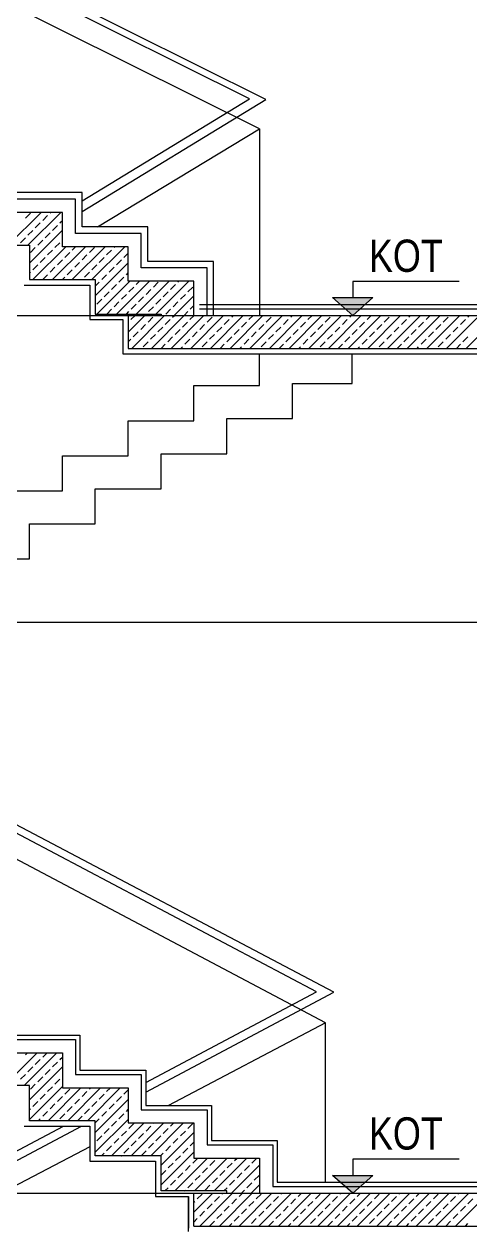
# Model space of a CAD drawing. Header units: millimetres. Extents: x 43168.9 to 43194.6, y -25545.1 to -25543.4.
# Drawn here: x 43181.5086 to 43181.59, y -25544.5933 to -25544.3735 of the extents above; entities that cross this region are included whole.
import ezdxf
from ezdxf.enums import TextEntityAlignment as Align

# ---------------------------------------------------------------- set-up
doc = ezdxf.new("R2010")
doc.units = ezdxf.units.MM
doc.header["$LTSCALE"] = 200
doc.linetypes.add('kesit_$0$HIDDEN2', pattern=[0.1875, 0.125, -0.0625])
for name, color, linetype in [('gor-4_sgh', 17, 'Continuous'), ('kaplama-gnl_sgh', 30, 'Continuous'), ('kesit_$0$gor-2_sgh', 161, 'Continuous'), ('kesit_$0$izd-alt_sgh', 8, 'kesit_$0$HIDDEN2'), ('kesit_$0$metal-mal._sgh', 122, 'Continuous'), ('kolon-b.a_sgh', 6, 'Continuous'), ('siva_sgh', 145, 'Continuous'), ('tarama-betonarme_sgh', 223, 'Continuous')]:
    doc.layers.add(name, color=color, linetype=linetype)
doc.styles.add('kesit_$0$text2', font='arial.ttf')

msp = doc.modelspace()

# ---------------------------------------------------------------- hatches: boundary and pattern name
for points in [[(43181.57231, -25544.42332), (43181.56496, -25544.42332), (43181.56864, -25544.42656)], [(43181.57231, -25544.58332), (43181.56496, -25544.58332), (43181.56864, -25544.58656)]]:
    msp.add_hatch(color=256).paths.add_polyline_path(points)

# ---------------------------------------------------------------- linework, layer by layer
at = {"color": 0, "linetype": 'ByBlock'}
for p, q in [((43181.58804, -25544.42038), (43181.56864, -25544.42038)), ((43181.56864, -25544.42038), (43181.56864, -25544.42332)), ((43181.58804, -25544.58038), (43181.56864, -25544.58038)), ((43181.56864, -25544.58038), (43181.56864, -25544.58332))]:
    msp.add_line(p, q, dxfattribs=at)
for p, q in [((43181.56496, -25544.42332), (43181.57231, -25544.42332)), ((43181.56864, -25544.42656), (43181.56496, -25544.42332)), ((43181.57231, -25544.42332), (43181.56864, -25544.42656)), ((43181.56496, -25544.58332), (43181.57231, -25544.58332)), ((43181.56864, -25544.58656), (43181.56496, -25544.58332)), ((43181.57231, -25544.58332), (43181.56864, -25544.58656))]:
    msp.add_line(p, q)
at = {"layer": 'gor-4_sgh'}
for p, q in [((43181.56852, -25544.43896), (43181.56852, -25544.43356)), ((43181.55764, -25544.44536), (43181.55764, -25544.43896)), ((43181.55764, -25544.43896), (43181.56852, -25544.43896)), ((43181.54564, -25544.45176), (43181.54564, -25544.44536)), ((43181.54564, -25544.44536), (43181.55764, -25544.44536)), ((43181.53364, -25544.45816), (43181.53364, -25544.45176)), ((43181.53364, -25544.45176), (43181.54564, -25544.45176)), ((43181.52164, -25544.46456), (43181.52164, -25544.45816)), ((43181.52164, -25544.45816), (43181.53364, -25544.45816)), ((43181.50964, -25544.47096), (43181.50964, -25544.46456)), ((43181.50964, -25544.46456), (43181.52164, -25544.46456)), ((43181.49764, -25544.47096), (43181.50964, -25544.47096))]:
    msp.add_line(p, q, dxfattribs=at)
at = {"layer": 'kaplama-gnl_sgh'}
for p, q in [((43181.51924, -25544.40417), (43181.50724, -25544.40417)), ((43181.51924, -25544.41043), (43181.51924, -25544.40417)), ((43181.51804, -25544.40537), (43181.50604, -25544.40537)), ((43181.51804, -25544.41163), (43181.51804, -25544.40537)), ((43181.53124, -25544.41043), (43181.51924, -25544.41043)), ((43181.53124, -25544.4167), (43181.53124, -25544.41043)), ((43181.53004, -25544.41163), (43181.51804, -25544.41163)), ((43181.53004, -25544.4179), (43181.53004, -25544.41163)), ((43181.54204, -25544.4179), (43181.53004, -25544.4179)), ((43181.54324, -25544.4167), (43181.53124, -25544.4167)), ((43181.54204, -25544.42656), (43181.54204, -25544.4179)), ((43181.54324, -25544.42656), (43181.54324, -25544.4167)), ((43181.54064, -25544.42456), (43181.63364, -25544.42456)), ((43181.54064, -25544.42536), (43181.63364, -25544.42536)), ((43181.50604, -25544.55856), (43181.51804, -25544.55856)), ((43181.50684, -25544.55776), (43181.51884, -25544.55776)), ((43181.51804, -25544.55856), (43181.51804, -25544.56496)), ((43181.51884, -25544.55776), (43181.51884, -25544.56416)), ((43181.51804, -25544.56496), (43181.53004, -25544.56496)), ((43181.51884, -25544.56416), (43181.53084, -25544.56416)), ((43181.53004, -25544.56496), (43181.53004, -25544.57136)), ((43181.53084, -25544.56416), (43181.53084, -25544.57056)), ((43181.53004, -25544.57136), (43181.54204, -25544.57136)), ((43181.53084, -25544.57056), (43181.54284, -25544.57056)), ((43181.54204, -25544.57136), (43181.54204, -25544.57776)), ((43181.54284, -25544.57056), (43181.54284, -25544.57696)), ((43181.54204, -25544.57776), (43181.55404, -25544.57776)), ((43181.54284, -25544.57696), (43181.55484, -25544.57696)), ((43181.55404, -25544.57776), (43181.55404, -25544.58536)), ((43181.55484, -25544.57696), (43181.55484, -25544.58456)), ((43181.55484, -25544.58456), (43181.63364, -25544.58456)), ((43181.55404, -25544.58536), (43181.63364, -25544.58536))]:
    msp.add_line(p, q, dxfattribs=at)
at = {"layer": 'kesit_$0$gor-2_sgh'}
for p, q in [((43181.55163, -25544.39256), (43181.43705, -25544.33553)), ((43181.56364, -25544.55551), (43181.42964, -25544.48464)), ((43181.56364, -25544.55551), (43181.53499, -25544.57056)), ((43181.56364, -25544.58456), (43181.56364, -25544.55551)), ((43181.52064, -25544.57809), (43181.43364, -25544.62378))]:
    msp.add_line(p, q, dxfattribs=at)
at = {"layer": 'kesit_$0$izd-alt_sgh'}
for p, q in [((43180.86662, -25544.42656), (43182.76331, -25544.42656)), ((43181.55164, -25544.43936), (43181.55164, -25544.43356)), ((43181.53964, -25544.44576), (43181.53964, -25544.43936)), ((43181.53964, -25544.43936), (43181.55164, -25544.43936)), ((43181.52764, -25544.45216), (43181.52764, -25544.44576)), ((43181.52764, -25544.44576), (43181.53964, -25544.44576)), ((43181.51564, -25544.45856), (43181.51564, -25544.45216)), ((43181.51564, -25544.45216), (43181.52764, -25544.45216)), ((43181.50364, -25544.45856), (43181.51564, -25544.45856)), ((43183.17306, -25544.48256), (43180.86306, -25544.48256)), ((43181.05362, -25544.58656), (43183.01231, -25544.58656))]:
    msp.add_line(p, q, dxfattribs=at)
at = {"layer": 'kesit_$0$metal-mal._sgh'}
for p, q in [((43181.54978, -25544.38707), (43181.43534, -25544.33011)), ((43181.5528, -25544.3872), (43181.43847, -25544.3303)), ((43181.51924, -25544.40566), (43181.54978, -25544.38707)), ((43181.51924, -25544.40761), (43181.5528, -25544.3872)), ((43181.56202, -25544.54989), (43181.43161, -25544.48104)), ((43181.56517, -25544.54995), (43181.43321, -25544.48041)), ((43181.53084, -25544.56641), (43181.56202, -25544.54989)), ((43181.53084, -25544.56815), (43181.56517, -25544.54995)), ((43181.43162, -25544.61898), (43181.51584, -25544.57436)), ((43181.43322, -25544.61989), (43181.51912, -25544.57436))]:
    msp.add_line(p, q, dxfattribs=at)
at = {"layer": 'kolon-b.a_sgh'}
for p, q in [((43181.51564, -25544.40777), (43181.50364, -25544.40777)), ((43181.51564, -25544.41403), (43181.51564, -25544.40777)), ((43181.49764, -25544.41377), (43181.50964, -25544.41377)), ((43181.50964, -25544.41377), (43181.50964, -25544.42003)), ((43181.52764, -25544.41403), (43181.51564, -25544.41403)), ((43181.52764, -25544.4203), (43181.52764, -25544.41403)), ((43181.50964, -25544.42003), (43181.52164, -25544.42003)), ((43181.52164, -25544.42003), (43181.52164, -25544.4263)), ((43181.53964, -25544.4203), (43181.52764, -25544.4203)), ((43181.53964, -25544.42656), (43181.53964, -25544.4203)), ((43181.52164, -25544.4263), (43181.53364, -25544.4263)), ((43181.52764, -25544.42656), (43181.73764, -25544.42656)), ((43181.52764, -25544.42656), (43181.73764, -25544.42656)), ((43181.52764, -25544.42656), (43181.52764, -25544.43256)), ((43181.53364, -25544.4263), (43181.53364, -25544.42656)), ((43181.52764, -25544.43256), (43181.73764, -25544.43256)), ((43181.50364, -25544.56096), (43181.51564, -25544.56096)), ((43181.51564, -25544.56096), (43181.51564, -25544.56736)), ((43181.50964, -25544.56696), (43181.49764, -25544.56696)), ((43181.50964, -25544.57336), (43181.50964, -25544.56696)), ((43181.51564, -25544.56736), (43181.52764, -25544.56736)), ((43181.52764, -25544.56736), (43181.52764, -25544.57376)), ((43181.52164, -25544.57336), (43181.50964, -25544.57336)), ((43181.52164, -25544.57976), (43181.52164, -25544.57336)), ((43181.52764, -25544.57376), (43181.53964, -25544.57376)), ((43181.53964, -25544.57376), (43181.53964, -25544.58016)), ((43181.53364, -25544.57976), (43181.52164, -25544.57976)), ((43181.53364, -25544.58616), (43181.53364, -25544.57976)), ((43181.53964, -25544.58016), (43181.55164, -25544.58016)), ((43181.55164, -25544.58016), (43181.55164, -25544.58656)), ((43181.54564, -25544.58616), (43181.53364, -25544.58616)), ((43181.53964, -25544.58656), (43181.73764, -25544.58656)), ((43181.53964, -25544.59256), (43181.53964, -25544.58656)), ((43181.54564, -25544.58656), (43181.54564, -25544.58616)), ((43181.53964, -25544.59256), (43181.73764, -25544.59256))]:
    msp.add_line(p, q, dxfattribs=at)
at = {"layer": 'siva_sgh'}
for p, q in [((43181.52202, -25544.41043), (43181.55163, -25544.39256)), ((43181.55163, -25544.39256), (43181.55163, -25544.42656)), ((43181.50864, -25544.42103), (43181.52064, -25544.42103)), ((43181.52064, -25544.42103), (43181.52064, -25544.4273)), ((43181.52064, -25544.4273), (43181.52664, -25544.4273)), ((43181.52664, -25544.4273), (43181.52664, -25544.43356)), ((43181.52664, -25544.43356), (43181.63264, -25544.43356)), ((43181.50864, -25544.57436), (43181.52064, -25544.57436)), ((43181.52064, -25544.57436), (43181.52064, -25544.58076)), ((43181.52064, -25544.58076), (43181.53264, -25544.58076)), ((43181.53264, -25544.58076), (43181.53264, -25544.58716)), ((43181.53264, -25544.58716), (43181.53864, -25544.58716)), ((43181.53864, -25544.58716), (43181.53864, -25544.59296)), ((43181.53864, -25544.59356), (43181.53864, -25544.58716))]:
    msp.add_line(p, q, dxfattribs=at)
at = {"layer": 'tarama-betonarme_sgh'}
for p, q in [((43181.50573, -25544.41377), (43181.51173, -25544.40777)), ((43181.5089, -25544.40881), (43181.50979, -25544.40791)), ((43181.50932, -25544.41377), (43181.51532, -25544.40777)), ((43181.51204, -25544.40926), (43181.51294, -25544.40836)), ((43181.51339, -25544.40791), (43181.51352, -25544.40777)), ((43181.51518, -25544.4097), (43181.51564, -25544.40925)), ((43181.50934, -25544.41195), (43181.51024, -25544.41105)), ((43181.50964, -25544.41704), (43181.51564, -25544.41104)), ((43181.51069, -25544.4106), (43181.51159, -25544.4097)), ((43181.51383, -25544.41105), (43181.51473, -25544.41015)), ((43181.508, -25544.4133), (43181.5089, -25544.4124)), ((43181.51114, -25544.41375), (43181.51204, -25544.41285)), ((43181.51249, -25544.4124), (43181.51339, -25544.4115)), ((43181.51428, -25544.41419), (43181.51518, -25544.4133)), ((43181.51563, -25544.41285), (43181.51564, -25544.41284)), ((43181.50979, -25544.41509), (43181.51069, -25544.41419)), ((43181.51024, -25544.42003), (43181.51624, -25544.41403)), ((43181.51294, -25544.41554), (43181.51383, -25544.41464)), ((43181.51383, -25544.42003), (43181.51983, -25544.41403)), ((43181.51608, -25544.41599), (43181.51698, -25544.41509)), ((43181.51743, -25544.42003), (43181.52343, -25544.41403)), ((43181.51743, -25544.41464), (43181.51804, -25544.41403)), ((43181.51922, -25544.41644), (43181.52012, -25544.41554)), ((43181.52057, -25544.41509), (43181.52147, -25544.41419)), ((43181.52102, -25544.42003), (43181.52702, -25544.41403)), ((43181.52371, -25544.41554), (43181.52461, -25544.41464)), ((43181.52506, -25544.41419), (43181.52522, -25544.41403)), ((43181.52686, -25544.41599), (43181.52764, -25544.41521)), ((43181.51024, -25544.41824), (43181.51114, -25544.41734)), ((43181.51159, -25544.41689), (43181.51249, -25544.41599)), ((43181.51339, -25544.41868), (43181.51428, -25544.41779)), ((43181.51473, -25544.41734), (43181.51563, -25544.41644)), ((43181.51788, -25544.41779), (43181.51877, -25544.41689)), ((43181.52102, -25544.41824), (43181.52192, -25544.41734)), ((43181.52164, -25544.423), (43181.52764, -25544.417)), ((43181.52237, -25544.41689), (43181.52326, -25544.41599)), ((43181.52416, -25544.41868), (43181.52506, -25544.41779)), ((43181.52551, -25544.41734), (43181.52641, -25544.41644)), ((43181.50964, -25544.41884), (43181.50979, -25544.41868)), ((43181.51204, -25544.42003), (43181.51294, -25544.41913)), ((43181.51563, -25544.42003), (43181.51608, -25544.41958)), ((43181.51653, -25544.41913), (43181.51743, -25544.41824)), ((43181.51922, -25544.42003), (43181.51922, -25544.42003)), ((43181.51967, -25544.41958), (43181.52057, -25544.41868)), ((43181.52282, -25544.42003), (43181.52371, -25544.41913)), ((43181.52596, -25544.42048), (43181.52686, -25544.41958)), ((43181.52731, -25544.41913), (43181.52764, -25544.4188)), ((43181.52164, -25544.42121), (43181.52237, -25544.42048)), ((43181.52194, -25544.4263), (43181.52794, -25544.4203)), ((43181.52326, -25544.42317), (43181.52416, -25544.42228)), ((43181.52461, -25544.42183), (43181.52551, -25544.42093)), ((43181.52553, -25544.4263), (43181.53153, -25544.4203)), ((43181.52775, -25544.42228), (43181.52865, -25544.42138)), ((43181.5291, -25544.42093), (43181.52973, -25544.4203)), ((43181.52912, -25544.4263), (43181.53512, -25544.4203)), ((43181.5309, -25544.42273), (43181.5318, -25544.42183)), ((43181.53224, -25544.42138), (43181.53314, -25544.42048)), ((43181.53272, -25544.4263), (43181.53872, -25544.4203)), ((43181.53404, -25544.42317), (43181.53494, -25544.42228)), ((43181.53539, -25544.42183), (43181.53629, -25544.42093)), ((43181.53673, -25544.42048), (43181.53692, -25544.4203)), ((43181.53853, -25544.42228), (43181.53943, -25544.42138)), ((43181.52192, -25544.42452), (43181.52282, -25544.42362)), ((43181.52506, -25544.42497), (43181.52596, -25544.42407)), ((43181.52641, -25544.42362), (43181.52731, -25544.42273)), ((43181.5282, -25544.42542), (43181.5291, -25544.42452)), ((43181.52955, -25544.42407), (43181.53045, -25544.42317)), ((43181.53269, -25544.42452), (43181.53359, -25544.42362)), ((43181.53584, -25544.42497), (43181.53673, -25544.42407)), ((43181.53604, -25544.42656), (43181.53964, -25544.42297)), ((43181.53718, -25544.42362), (43181.53808, -25544.42273)), ((43181.52373, -25544.4263), (43181.52461, -25544.42542)), ((43181.52733, -25544.4263), (43181.52775, -25544.42587)), ((43181.52764, -25544.42961), (43181.53069, -25544.42656)), ((43181.52813, -25544.42732), (43181.52889, -25544.42656)), ((43181.52828, -25544.43256), (43181.53428, -25544.42656)), ((43181.53127, -25544.42777), (43181.53217, -25544.42687)), ((43181.53135, -25544.42587), (43181.53224, -25544.42497)), ((43181.53187, -25544.43256), (43181.53787, -25544.42656)), ((43181.53449, -25544.42632), (43181.53539, -25544.42542)), ((43181.53546, -25544.43256), (43181.54146, -25544.42656)), ((43181.53576, -25544.42687), (43181.53608, -25544.42656)), ((43181.53784, -25544.42656), (43181.53853, -25544.42587)), ((43181.53891, -25544.42732), (43181.53967, -25544.42656)), ((43181.53898, -25544.42542), (43181.53964, -25544.42476)), ((43181.53906, -25544.43256), (43181.54506, -25544.42656)), ((43181.53964, -25544.42656), (43181.53964, -25544.42656)), ((43181.54205, -25544.42777), (43181.54295, -25544.42687)), ((43181.54265, -25544.43256), (43181.54865, -25544.42656)), ((43181.54624, -25544.43256), (43181.55224, -25544.42656)), ((43181.54654, -25544.42687), (43181.54685, -25544.42656)), ((43181.54968, -25544.42732), (43181.55044, -25544.42656)), ((43181.54983, -25544.43256), (43181.55583, -25544.42656)), ((43181.55283, -25544.42777), (43181.55372, -25544.42687)), ((43181.55342, -25544.43256), (43181.55942, -25544.42656)), ((43181.55702, -25544.43256), (43181.56302, -25544.42656)), ((43181.55732, -25544.42687), (43181.55763, -25544.42656)), ((43181.56046, -25544.42732), (43181.56122, -25544.42656)), ((43181.56061, -25544.43256), (43181.56661, -25544.42656)), ((43181.5636, -25544.42777), (43181.5645, -25544.42687)), ((43181.5642, -25544.43256), (43181.5702, -25544.42656)), ((43181.56779, -25544.43256), (43181.57379, -25544.42656)), ((43181.56809, -25544.42687), (43181.5684, -25544.42656)), ((43181.57124, -25544.42732), (43181.572, -25544.42656)), ((43181.57138, -25544.43256), (43181.57738, -25544.42656)), ((43181.57438, -25544.42777), (43181.57528, -25544.42687)), ((43181.57498, -25544.43256), (43181.58098, -25544.42656)), ((43181.57857, -25544.43256), (43181.58457, -25544.42656)), ((43181.57887, -25544.42687), (43181.57918, -25544.42656)), ((43181.58201, -25544.42732), (43181.58277, -25544.42656)), ((43181.58216, -25544.43256), (43181.58816, -25544.42656)), ((43181.58516, -25544.42777), (43181.58605, -25544.42687)), ((43181.58575, -25544.43256), (43181.59175, -25544.42656)), ((43181.58935, -25544.43256), (43181.59535, -25544.42656)), ((43181.58965, -25544.42687), (43181.58996, -25544.42656)), ((43181.52764, -25544.42781), (43181.52768, -25544.42777)), ((43181.52993, -25544.42912), (43181.53082, -25544.42822)), ((43181.53307, -25544.42957), (43181.53397, -25544.42867)), ((43181.53442, -25544.42822), (43181.53531, -25544.42732)), ((43181.53756, -25544.42867), (43181.53846, -25544.42777)), ((43181.5407, -25544.42912), (43181.5416, -25544.42822)), ((43181.54385, -25544.42957), (43181.54474, -25544.42867)), ((43181.54519, -25544.42822), (43181.54609, -25544.42732)), ((43181.54834, -25544.42867), (43181.54923, -25544.42777)), ((43181.55148, -25544.42912), (43181.55238, -25544.42822)), ((43181.55462, -25544.42957), (43181.55552, -25544.42867)), ((43181.55597, -25544.42822), (43181.55687, -25544.42732)), ((43181.55911, -25544.42867), (43181.56001, -25544.42777)), ((43181.56226, -25544.42912), (43181.56315, -25544.42822)), ((43181.5654, -25544.42957), (43181.5663, -25544.42867)), ((43181.56675, -25544.42822), (43181.56764, -25544.42732)), ((43181.56989, -25544.42867), (43181.57079, -25544.42777)), ((43181.57303, -25544.42912), (43181.57393, -25544.42822)), ((43181.57617, -25544.42957), (43181.57707, -25544.42867)), ((43181.57752, -25544.42822), (43181.57842, -25544.42732)), ((43181.58067, -25544.42867), (43181.58156, -25544.42777)), ((43181.58381, -25544.42912), (43181.58471, -25544.42822)), ((43181.58695, -25544.42957), (43181.58785, -25544.42867)), ((43181.5883, -25544.42822), (43181.5892, -25544.42732)), ((43181.52764, -25544.4314), (43181.52813, -25544.43091)), ((43181.52858, -25544.43046), (43181.52948, -25544.42957)), ((43181.53172, -25544.43091), (43181.53262, -25544.43001)), ((43181.53487, -25544.43136), (43181.53576, -25544.43046)), ((43181.53621, -25544.43001), (43181.53711, -25544.42912)), ((43181.53801, -25544.43181), (43181.53891, -25544.43091)), ((43181.53936, -25544.43046), (43181.54025, -25544.42957)), ((43181.5425, -25544.43091), (43181.5434, -25544.43001)), ((43181.54564, -25544.43136), (43181.54654, -25544.43046)), ((43181.54699, -25544.43001), (43181.54789, -25544.42912)), ((43181.54879, -25544.43181), (43181.54968, -25544.43091)), ((43181.55013, -25544.43046), (43181.55103, -25544.42957)), ((43181.55328, -25544.43091), (43181.55417, -25544.43001)), ((43181.55642, -25544.43136), (43181.55732, -25544.43046)), ((43181.55777, -25544.43001), (43181.55866, -25544.42912)), ((43181.55956, -25544.43181), (43181.56046, -25544.43091)), ((43181.56091, -25544.43046), (43181.56181, -25544.42957)), ((43181.56405, -25544.43091), (43181.56495, -25544.43001)), ((43181.56719, -25544.43136), (43181.56809, -25544.43046)), ((43181.56854, -25544.43001), (43181.56944, -25544.42912)), ((43181.57034, -25544.43181), (43181.57124, -25544.43091)), ((43181.57168, -25544.43046), (43181.57258, -25544.42957)), ((43181.57483, -25544.43091), (43181.57573, -25544.43001)), ((43181.57797, -25544.43136), (43181.57887, -25544.43046)), ((43181.57932, -25544.43001), (43181.58022, -25544.42912)), ((43181.58111, -25544.43181), (43181.58201, -25544.43091)), ((43181.58246, -25544.43046), (43181.58336, -25544.42957)), ((43181.5856, -25544.43091), (43181.5865, -25544.43001)), ((43181.58875, -25544.43136), (43181.58965, -25544.43046)), ((43181.53038, -25544.43226), (43181.53127, -25544.43136)), ((43181.53367, -25544.43256), (43181.53442, -25544.43181)), ((43181.53726, -25544.43256), (43181.53756, -25544.43226)), ((43181.54115, -25544.43226), (43181.54205, -25544.43136)), ((43181.54444, -25544.43256), (43181.54519, -25544.43181)), ((43181.54804, -25544.43256), (43181.54834, -25544.43226)), ((43181.55193, -25544.43226), (43181.55283, -25544.43136)), ((43181.55522, -25544.43256), (43181.55597, -25544.43181)), ((43181.55881, -25544.43256), (43181.55911, -25544.43226)), ((43181.5627, -25544.43226), (43181.5636, -25544.43136)), ((43181.566, -25544.43256), (43181.56675, -25544.43181)), ((43181.56959, -25544.43256), (43181.56989, -25544.43226)), ((43181.57348, -25544.43226), (43181.57438, -25544.43136)), ((43181.57677, -25544.43256), (43181.57752, -25544.43181)), ((43181.58037, -25544.43256), (43181.58067, -25544.43226)), ((43181.58426, -25544.43226), (43181.58516, -25544.43136)), ((43181.58755, -25544.43256), (43181.5883, -25544.43181)), ((43181.50505, -25544.56696), (43181.51105, -25544.56096)), ((43181.50864, -25544.56696), (43181.51464, -25544.56096)), ((43181.5089, -25544.56132), (43181.50926, -25544.56096)), ((43181.51069, -25544.56311), (43181.51159, -25544.56222)), ((43181.51204, -25544.56177), (43181.51285, -25544.56096)), ((43181.51383, -25544.56356), (43181.51473, -25544.56267)), ((43181.51518, -25544.56222), (43181.51564, -25544.56176)), ((43181.508, -25544.56581), (43181.5089, -25544.56491)), ((43181.50934, -25544.56446), (43181.51024, -25544.56356)), ((43181.50964, -25544.56956), (43181.51564, -25544.56356)), ((43181.51249, -25544.56491), (43181.51339, -25544.56401)), ((43181.50964, -25544.57315), (43181.51564, -25544.56715)), ((43181.50979, -25544.56761), (43181.51069, -25544.56671)), ((43181.51114, -25544.56626), (43181.51204, -25544.56536)), ((43181.51294, -25544.56805), (43181.51383, -25544.56716)), ((43181.51302, -25544.57336), (43181.51902, -25544.56736)), ((43181.51428, -25544.56671), (43181.51518, -25544.56581)), ((43181.51563, -25544.56536), (43181.51564, -25544.56535)), ((43181.51661, -25544.57336), (43181.52261, -25544.56736)), ((43181.5202, -25544.57336), (43181.5262, -25544.56736)), ((43181.52057, -25544.56761), (43181.52082, -25544.56736)), ((43181.52371, -25544.56805), (43181.52441, -25544.56736)), ((43181.51159, -25544.5694), (43181.51249, -25544.5685)), ((43181.51473, -25544.56985), (43181.51563, -25544.56895)), ((43181.51608, -25544.5685), (43181.51698, -25544.56761)), ((43181.51788, -25544.5703), (43181.51877, -25544.5694)), ((43181.51922, -25544.56895), (43181.52012, -25544.56805)), ((43181.52164, -25544.57552), (43181.52764, -25544.56952)), ((43181.52237, -25544.5694), (43181.52326, -25544.5685)), ((43181.52551, -25544.56985), (43181.52641, -25544.56895)), ((43181.52686, -25544.5685), (43181.52764, -25544.56772)), ((43181.50964, -25544.57135), (43181.50979, -25544.5712)), ((43181.51024, -25544.57075), (43181.51114, -25544.56985)), ((43181.51204, -25544.57254), (43181.51294, -25544.57165)), ((43181.51339, -25544.5712), (43181.51428, -25544.5703)), ((43181.51653, -25544.57165), (43181.51743, -25544.57075)), ((43181.51967, -25544.5721), (43181.52057, -25544.5712)), ((43181.52102, -25544.57075), (43181.52192, -25544.56985)), ((43181.52282, -25544.57254), (43181.52371, -25544.57165)), ((43181.52416, -25544.5712), (43181.52506, -25544.5703)), ((43181.52731, -25544.57165), (43181.52764, -25544.57131)), ((43181.51122, -25544.57336), (43181.51159, -25544.57299)), ((43181.51518, -25544.57299), (43181.51608, -25544.5721)), ((43181.51841, -25544.57336), (43181.51922, -25544.57254)), ((43181.52164, -25544.57372), (43181.52237, -25544.57299)), ((43181.52164, -25544.57911), (43181.52764, -25544.57311)), ((43181.52458, -25544.57976), (43181.53058, -25544.57376)), ((43181.52461, -25544.57434), (43181.52551, -25544.57344)), ((43181.52596, -25544.57299), (43181.52686, -25544.5721)), ((43181.52775, -25544.57479), (43181.52865, -25544.57389)), ((43181.52817, -25544.57976), (43181.53417, -25544.57376)), ((43181.53176, -25544.57976), (43181.53776, -25544.57376)), ((43181.53224, -25544.57389), (43181.53238, -25544.57376)), ((43181.53539, -25544.57434), (43181.53597, -25544.57376)), ((43181.53853, -25544.57479), (43181.53943, -25544.57389)), ((43181.52192, -25544.57703), (43181.52282, -25544.57614)), ((43181.52326, -25544.57569), (43181.52416, -25544.57479)), ((43181.52641, -25544.57614), (43181.52731, -25544.57524)), ((43181.52955, -25544.57659), (43181.53045, -25544.57569)), ((43181.5309, -25544.57524), (43181.5318, -25544.57434)), ((43181.53269, -25544.57703), (43181.53359, -25544.57614)), ((43181.53364, -25544.58148), (43181.53964, -25544.57548)), ((43181.53404, -25544.57569), (43181.53494, -25544.57479)), ((43181.53718, -25544.57614), (43181.53808, -25544.57524)), ((43181.52371, -25544.57883), (43181.52461, -25544.57793)), ((43181.52506, -25544.57748), (43181.52596, -25544.57659)), ((43181.52686, -25544.57928), (43181.52775, -25544.57838)), ((43181.5282, -25544.57793), (43181.5291, -25544.57703)), ((43181.53135, -25544.57838), (43181.53224, -25544.57748)), ((43181.53449, -25544.57883), (43181.53539, -25544.57793)), ((43181.53584, -25544.57748), (43181.53673, -25544.57659)), ((43181.53763, -25544.57928), (43181.53853, -25544.57838)), ((43181.53898, -25544.57793), (43181.53964, -25544.57727)), ((43181.52278, -25544.57976), (43181.52326, -25544.57928)), ((43181.52638, -25544.57976), (43181.52641, -25544.57973)), ((43181.53, -25544.57973), (43181.5309, -25544.57883)), ((43181.53356, -25544.57976), (43181.53404, -25544.57928)), ((43181.53364, -25544.58507), (43181.53964, -25544.57907)), ((43181.53614, -25544.58616), (43181.54214, -25544.58016)), ((43181.53629, -25544.58063), (43181.53718, -25544.57973)), ((43181.53943, -25544.58108), (43181.54033, -25544.58018)), ((43181.53973, -25544.58616), (43181.54573, -25544.58016)), ((43181.54257, -25544.58152), (43181.54347, -25544.58063)), ((43181.54333, -25544.58616), (43181.54933, -25544.58016)), ((43181.54392, -25544.58018), (43181.54394, -25544.58016)), ((43181.54706, -25544.58063), (43181.54753, -25544.58016)), ((43181.5502, -25544.58108), (43181.5511, -25544.58018)), ((43181.53364, -25544.58327), (43181.53449, -25544.58242)), ((43181.53494, -25544.58197), (43181.53584, -25544.58108)), ((43181.53673, -25544.58377), (43181.53763, -25544.58287)), ((43181.53808, -25544.58242), (43181.53898, -25544.58152)), ((43181.54122, -25544.58287), (43181.54212, -25544.58197)), ((43181.54437, -25544.58332), (43181.54527, -25544.58242)), ((43181.54571, -25544.58197), (43181.54661, -25544.58108)), ((43181.54652, -25544.58656), (43181.55164, -25544.58144)), ((43181.54751, -25544.58377), (43181.54841, -25544.58287)), ((43181.54886, -25544.58242), (43181.54976, -25544.58152)), ((43181.53539, -25544.58512), (43181.53629, -25544.58422)), ((43181.53853, -25544.58557), (43181.53943, -25544.58467)), ((43181.53988, -25544.58422), (43181.54078, -25544.58332)), ((43181.54167, -25544.58601), (43181.54257, -25544.58512)), ((43181.54302, -25544.58467), (43181.54392, -25544.58377)), ((43181.54616, -25544.58512), (43181.54706, -25544.58422)), ((43181.54931, -25544.58557), (43181.5502, -25544.58467)), ((43181.55011, -25544.58656), (43181.55164, -25544.58503)), ((43181.55065, -25544.58422), (43181.55155, -25544.58332)), ((43181.53435, -25544.58616), (43181.53494, -25544.58557)), ((43181.53794, -25544.58616), (43181.53808, -25544.58601)), ((43181.53964, -25544.59003), (43181.54311, -25544.58656)), ((43181.54025, -25544.58762), (43181.54115, -25544.58672)), ((43181.5407, -25544.59256), (43181.5467, -25544.58656)), ((43181.5434, -25544.58807), (43181.5443, -25544.58717)), ((43181.54429, -25544.59256), (43181.55029, -25544.58656)), ((43181.54474, -25544.58672), (43181.5449, -25544.58656)), ((43181.54512, -25544.58616), (43181.54571, -25544.58557)), ((43181.54788, -25544.59256), (43181.55388, -25544.58656)), ((43181.54789, -25544.58717), (43181.5485, -25544.58656)), ((43181.54831, -25544.58656), (43181.54886, -25544.58601)), ((43181.55103, -25544.58762), (43181.55193, -25544.58672)), ((43181.55148, -25544.59256), (43181.55748, -25544.58656)), ((43181.55417, -25544.58807), (43181.55507, -25544.58717)), ((43181.55507, -25544.59256), (43181.56107, -25544.58656)), ((43181.55552, -25544.58672), (43181.55568, -25544.58656)), ((43181.55866, -25544.59256), (43181.56466, -25544.58656)), ((43181.55866, -25544.58717), (43181.55927, -25544.58656)), ((43181.56181, -25544.58762), (43181.5627, -25544.58672)), ((43181.56225, -25544.59256), (43181.56825, -25544.58656)), ((43181.56495, -25544.58807), (43181.56585, -25544.58717)), ((43181.56585, -25544.59256), (43181.57185, -25544.58656)), ((43181.5663, -25544.58672), (43181.56646, -25544.58656)), ((43181.56944, -25544.59256), (43181.57544, -25544.58656)), ((43181.56944, -25544.58717), (43181.57005, -25544.58656)), ((43181.57258, -25544.58762), (43181.57348, -25544.58672)), ((43181.57303, -25544.59256), (43181.57903, -25544.58656)), ((43181.57573, -25544.58807), (43181.57662, -25544.58717)), ((43181.57662, -25544.59256), (43181.58262, -25544.58656)), ((43181.57707, -25544.58672), (43181.57723, -25544.58656)), ((43181.58021, -25544.59256), (43181.58621, -25544.58656)), ((43181.58022, -25544.58717), (43181.58083, -25544.58656)), ((43181.58336, -25544.58762), (43181.58426, -25544.58672)), ((43181.58381, -25544.59256), (43181.58981, -25544.58656)), ((43181.5865, -25544.58807), (43181.5874, -25544.58717)), ((43181.5874, -25544.59256), (43181.5934, -25544.58656)), ((43181.58785, -25544.58672), (43181.58801, -25544.58656)), ((43181.53964, -25544.58823), (43181.5398, -25544.58807)), ((43181.54205, -25544.58941), (43181.54295, -25544.58852)), ((43181.54519, -25544.58986), (43181.54609, -25544.58896)), ((43181.54654, -25544.58852), (43181.54744, -25544.58762)), ((43181.54834, -25544.59031), (43181.54923, -25544.58941)), ((43181.54968, -25544.58896), (43181.55058, -25544.58807)), ((43181.55283, -25544.58941), (43181.55372, -25544.58852)), ((43181.55597, -25544.58986), (43181.55687, -25544.58896)), ((43181.55732, -25544.58852), (43181.55821, -25544.58762)), ((43181.55911, -25544.59031), (43181.56001, -25544.58941)), ((43181.56046, -25544.58896), (43181.56136, -25544.58807)), ((43181.5636, -25544.58941), (43181.5645, -25544.58852)), ((43181.56675, -25544.58986), (43181.56764, -25544.58896)), ((43181.56809, -25544.58852), (43181.56899, -25544.58762)), ((43181.56989, -25544.59031), (43181.57079, -25544.58941)), ((43181.57124, -25544.58896), (43181.57213, -25544.58807)), ((43181.57438, -25544.58941), (43181.57528, -25544.58852)), ((43181.57752, -25544.58986), (43181.57842, -25544.58896)), ((43181.57887, -25544.58852), (43181.57977, -25544.58762)), ((43181.58067, -25544.59031), (43181.58156, -25544.58941)), ((43181.58201, -25544.58896), (43181.58291, -25544.58807)), ((43181.58516, -25544.58941), (43181.58605, -25544.58852)), ((43181.5883, -25544.58986), (43181.5892, -25544.58896)), ((43181.58965, -25544.58852), (43181.59054, -25544.58762)), ((43181.53964, -25544.59183), (43181.54025, -25544.59121)), ((43181.5407, -25544.59076), (43181.5416, -25544.58986)), ((43181.5425, -25544.59256), (43181.5434, -25544.59166)), ((43181.54385, -25544.59121), (43181.54474, -25544.59031)), ((43181.54699, -25544.59166), (43181.54789, -25544.59076)), ((43181.55013, -25544.59211), (43181.55103, -25544.59121)), ((43181.55148, -25544.59076), (43181.55238, -25544.58986)), ((43181.55328, -25544.59256), (43181.55417, -25544.59166)), ((43181.55462, -25544.59121), (43181.55552, -25544.59031)), ((43181.55777, -25544.59166), (43181.55866, -25544.59076)), ((43181.56091, -25544.59211), (43181.56181, -25544.59121)), ((43181.56226, -25544.59076), (43181.56315, -25544.58986)), ((43181.56405, -25544.59256), (43181.56495, -25544.59166)), ((43181.5654, -25544.59121), (43181.5663, -25544.59031)), ((43181.56854, -25544.59166), (43181.56944, -25544.59076)), ((43181.57168, -25544.59211), (43181.57258, -25544.59121)), ((43181.57303, -25544.59076), (43181.57393, -25544.58986)), ((43181.57483, -25544.59256), (43181.57573, -25544.59166)), ((43181.57617, -25544.59121), (43181.57707, -25544.59031)), ((43181.57932, -25544.59166), (43181.58022, -25544.59076)), ((43181.58246, -25544.59211), (43181.58336, -25544.59121)), ((43181.58381, -25544.59076), (43181.58471, -25544.58986)), ((43181.5856, -25544.59256), (43181.5865, -25544.59166)), ((43181.58695, -25544.59121), (43181.58785, -25544.59031)), ((43181.54609, -25544.59256), (43181.54654, -25544.59211)), ((43181.54968, -25544.59256), (43181.54968, -25544.59256)), ((43181.55687, -25544.59256), (43181.55732, -25544.59211)), ((43181.56046, -25544.59256), (43181.56046, -25544.59256)), ((43181.56764, -25544.59256), (43181.56809, -25544.59211)), ((43181.57123, -25544.59256), (43181.57124, -25544.59256)), ((43181.57842, -25544.59256), (43181.57887, -25544.59211)), ((43181.58201, -25544.59256), (43181.58201, -25544.59256)), ((43181.58919, -25544.59256), (43181.58965, -25544.59211))]:
    msp.add_line(p, q, dxfattribs=at)

# ---------------------------------------------------------------- texts
at = {"color": 0, "linetype": 'ByBlock', "style": 'kesit_$0$text2', "text_generation_flag": 6, "width": 0.8}
for p in [(43181.58509, -25544.42038), (43181.58509, -25544.58038)]:
    msp.add_attdef('KOT', text='+0.00', height=0.00588, rotation=180, dxfattribs=at).set_placement(p, align=Align.BOTTOM_RIGHT)

doc.saveas('drawing.dxf')
